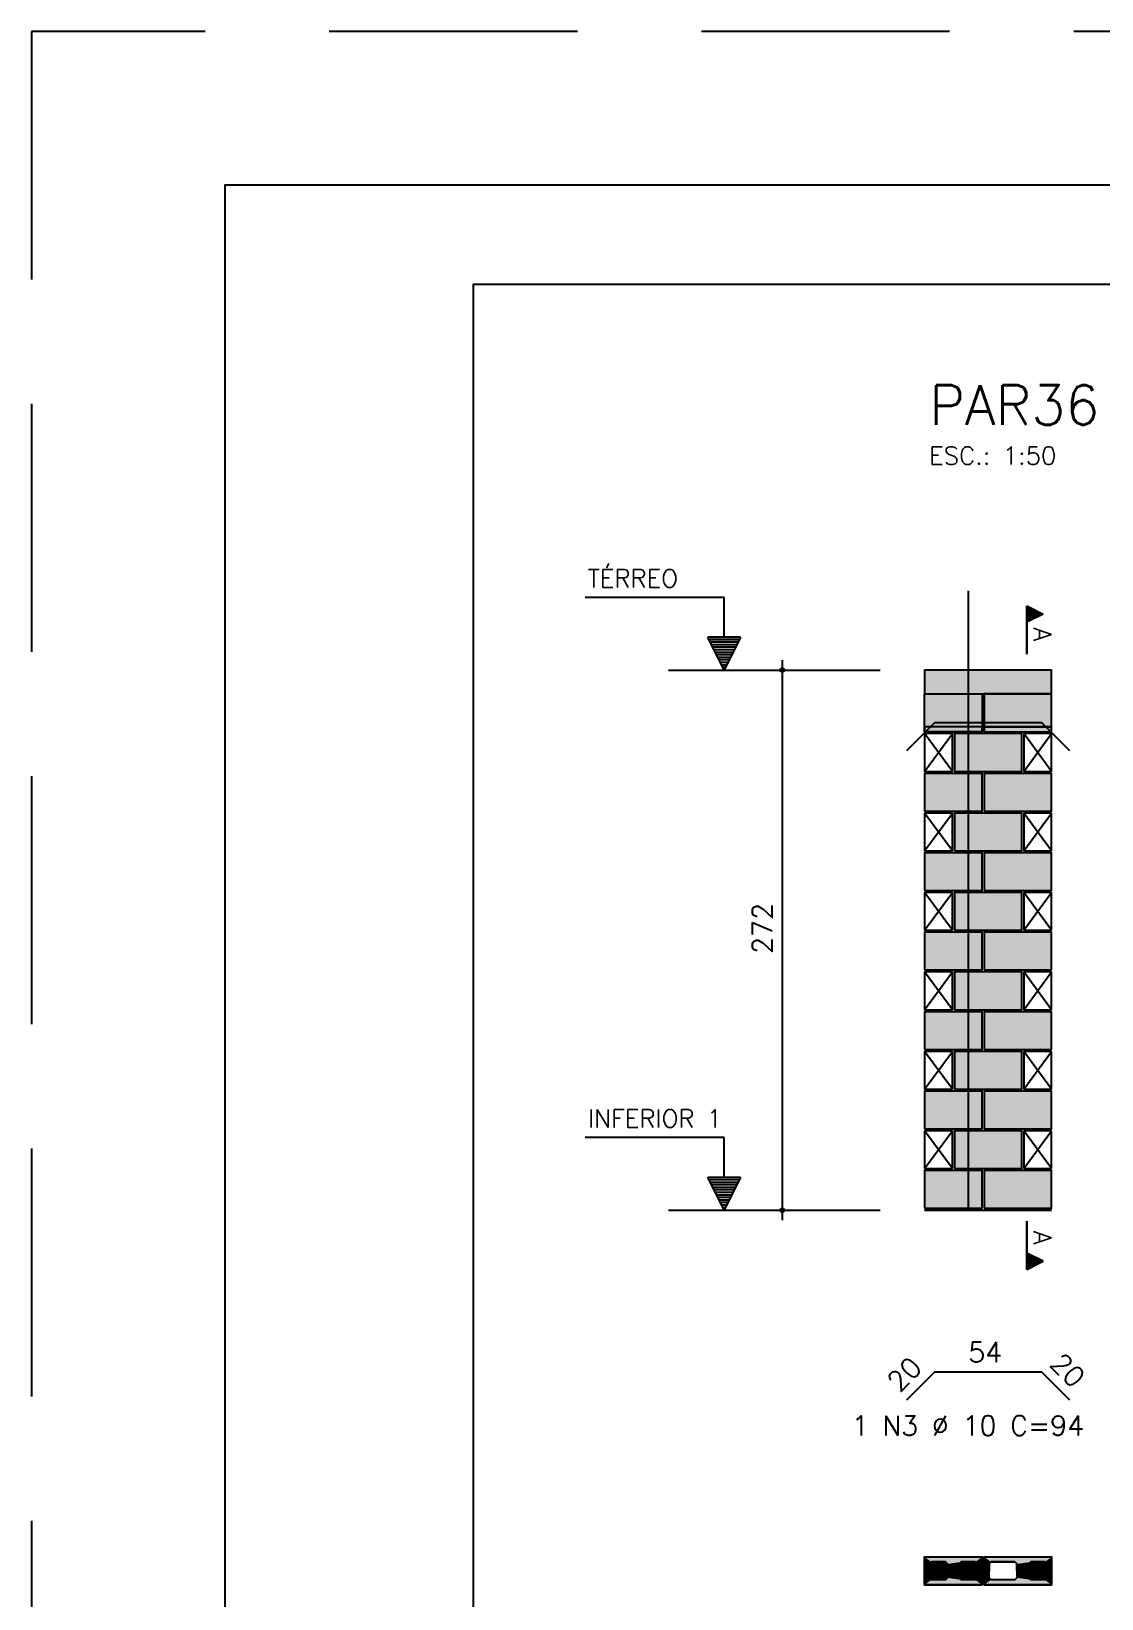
# Model space of a CAD drawing. Extents: x -1.9 to 86, y -1.6 to 60.9.
# Drawn here: x -1.95 to 8.83, y 45.16 to 60.94 of the extents above; entities that cross this region are included whole.
import ezdxf

# ---------------------------------------------------------------- set-up
doc = ezdxf.new("R2010")
doc.units = 0
doc.header["$MEASUREMENT"] = 0
doc.linetypes.add('ESTILO_TQS_0001', pattern=[0.45, 0.3, -0.15])
doc.linetypes.add('HIDDEN', pattern=[0.375, 0.25, -0.125])
doc.layers.get('0').update_dxf_attribs({"linetype": 'CONTINUOUS'})
doc.layers.get('Defpoints').update_dxf_attribs({"linetype": 'CONTINUOUS'})
for name, color, linetype in [('ARQ_FOLHA', 7, 'CONTINUOUS'), ('PENA_01', 1, 'CONTINUOUS'), ('PENA_02', 2, 'CONTINUOUS'), ('PENA_03', 3, 'CONTINUOUS'), ('PENA_05', 5, 'CONTINUOUS'), ('PENA_06', 6, 'CONTINUOUS'), ('PENA_09', 254, 'CONTINUOUS'), ('PENA_11', 252, 'CONTINUOUS'), ('PENA_21', 100, 'CONTINUOUS'), ('PENA_27', 21, 'CONTINUOUS')]:
    doc.layers.add(name, color=color, linetype=linetype)
doc.styles.get("Standard").update_dxf_attribs({"font": 'ROMANS.SHX'})

# ---------------------------------------------------------------- blocks, each defined once
blk = doc.blocks.new('FOLHA A1 - 841 X 594')
at = {"layer": 'ARQ_FOLHA', "color": 1}
for points in [[(-841, 0), (0, 0), (0, 594), (-841, 594)], [(-816, 10), (-10, 10), (-10, 584), (-816, 584)]]:
    blk.add_lwpolyline(points, close=True, dxfattribs=at)
at = {"layer": 'Defpoints', "color": 8, "linetype": 'HIDDEN', "ltscale": 100}
blk.add_lwpolyline([(-860.5, 609.5), (-860.5, -15.5), (19.5, -15.5), (19.5, 609.5)], close=True, dxfattribs=at)
blk = doc.blocks.new('*U24')
blk.add_blockref('FOLHA A1 - 841 X 594', (0, 0))

msp = doc.modelspace()

# ---------------------------------------------------------------- linework, layer by layer
at = {"layer": 'PENA_01', "linetype": 'Continuous'}
for p, q in [((4.46919, 54.508989), (6.600053, 54.508989)), ((7.647545, 53.938989), (8.327545, 53.938989)), ((4.46919, 49.068989), (6.600053, 49.068989))]:
    msp.add_line(p, q, dxfattribs=at)
at = {"layer": 'PENA_01', "linetype": 'ESTILO_TQS_0001'}
for points in [[(7.277545, 45.366706), (7.257545, 45.346706), (7.117545, 45.346706), (7.097545, 45.366706), (7.097545, 45.506706), (7.117545, 45.526706), (7.257545, 45.526706), (7.277545, 45.506706), (7.277545, 45.366706)], [(7.577545, 45.366706), (7.557545, 45.346706), (7.417545, 45.346706), (7.397545, 45.366706), (7.397545, 45.506706), (7.417545, 45.526706), (7.557545, 45.526706), (7.577545, 45.506706), (7.577545, 45.366706)]]:
    msp.add_lwpolyline(points, dxfattribs=at)
at = {"layer": 'PENA_01', "linetype": 'Continuous'}
for points in [[(7.957545, 45.346706), (7.717545, 45.346706), (7.697545, 45.366706), (7.697545, 45.506706), (7.717545, 45.526706), (7.957545, 45.526706), (7.977545, 45.506706), (7.977545, 45.366706), (7.957545, 45.346706)], [(8.257545, 45.346706), (8.117545, 45.346706), (8.097545, 45.366706), (8.097545, 45.506706), (8.117545, 45.526706), (8.257545, 45.526706), (8.277545, 45.506706), (8.277545, 45.366706), (8.257545, 45.346706)]]:
    msp.add_lwpolyline(points, dxfattribs=at)
at = {"layer": 'PENA_02', "linetype": 'ESTILO_TQS_0001'}
msp.add_line((7.627545, 53.938989), (7.047545, 53.938989), dxfattribs=at)
at = {"layer": 'PENA_02', "linetype": 'Continuous'}
for p, q in [((7.327545, 53.868989), (7.047545, 53.868989)), ((7.047545, 53.868989), (7.047545, 53.488989)), ((7.327545, 53.488989), (7.327545, 53.868989)), ((8.327545, 53.868989), (8.047545, 53.868989)), ((8.047545, 53.868989), (8.047545, 53.488989)), ((8.327545, 53.488989), (8.327545, 53.868989)), ((7.047545, 53.488989), (7.327545, 53.488989)), ((8.047545, 53.488989), (8.327545, 53.488989)), ((7.327545, 53.068989), (7.047545, 53.068989)), ((7.047545, 53.068989), (7.047545, 52.688989)), ((7.327545, 52.688989), (7.327545, 53.068989)), ((8.327545, 53.068989), (8.047545, 53.068989)), ((8.047545, 53.068989), (8.047545, 52.688989)), ((8.327545, 52.688989), (8.327545, 53.068989)), ((7.047545, 52.688989), (7.327545, 52.688989)), ((8.047545, 52.688989), (8.327545, 52.688989)), ((7.327545, 52.268989), (7.047545, 52.268989)), ((7.047545, 52.268989), (7.047545, 51.888989)), ((7.327545, 51.888989), (7.327545, 52.268989)), ((8.327545, 52.268989), (8.047545, 52.268989)), ((8.047545, 52.268989), (8.047545, 51.888989)), ((8.327545, 51.888989), (8.327545, 52.268989)), ((7.047545, 51.888989), (7.327545, 51.888989)), ((8.047545, 51.888989), (8.327545, 51.888989)), ((7.327545, 51.468989), (7.047545, 51.468989)), ((7.047545, 51.468989), (7.047545, 51.088989)), ((7.327545, 51.088989), (7.327545, 51.468989)), ((8.327545, 51.468989), (8.047545, 51.468989)), ((8.047545, 51.468989), (8.047545, 51.088989)), ((8.327545, 51.088989), (8.327545, 51.468989)), ((7.047545, 51.088989), (7.327545, 51.088989)), ((8.047545, 51.088989), (8.327545, 51.088989)), ((7.327545, 50.668989), (7.047545, 50.668989)), ((7.047545, 50.668989), (7.047545, 50.288989)), ((7.327545, 50.288989), (7.327545, 50.668989)), ((8.327545, 50.668989), (8.047545, 50.668989)), ((8.047545, 50.668989), (8.047545, 50.288989)), ((8.327545, 50.288989), (8.327545, 50.668989)), ((7.047545, 50.288989), (7.327545, 50.288989)), ((8.047545, 50.288989), (8.327545, 50.288989)), ((7.327545, 49.868989), (7.047545, 49.868989)), ((7.047545, 49.868989), (7.047545, 49.488989)), ((7.327545, 49.488989), (7.327545, 49.868989)), ((8.327545, 49.868989), (8.047545, 49.868989)), ((8.047545, 49.868989), (8.047545, 49.488989)), ((8.327545, 49.488989), (8.327545, 49.868989)), ((7.047545, 49.488989), (7.327545, 49.488989)), ((8.047545, 49.488989), (8.327545, 49.488989)), ((7.047545, 49.068989), (8.327545, 49.068989))]:
    msp.add_line(p, q, dxfattribs=at)
for points in [[(7.047545, 54.268989), (8.327545, 54.268989), (8.327545, 54.508989), (7.047545, 54.508989), (7.047545, 54.268989)], [(7.627545, 53.888989), (7.047545, 53.888989), (7.047545, 54.268989), (7.627545, 54.268989), (7.627545, 53.888989)], [(7.647545, 53.888989), (8.327545, 53.888989), (8.327545, 54.268989), (7.647545, 54.268989), (7.647545, 53.888989)], [(7.347545, 53.488989), (8.027545, 53.488989), (8.027545, 53.868989), (7.347545, 53.868989), (7.347545, 53.488989)], [(7.047545, 53.088989), (7.627545, 53.088989), (7.627545, 53.468989), (7.047545, 53.468989), (7.047545, 53.088989)], [(7.647545, 53.088989), (8.327545, 53.088989), (8.327545, 53.468989), (7.647545, 53.468989), (7.647545, 53.088989)], [(7.347545, 52.688989), (8.027545, 52.688989), (8.027545, 53.068989), (7.347545, 53.068989), (7.347545, 52.688989)], [(7.047545, 52.288989), (7.627545, 52.288989), (7.627545, 52.668989), (7.047545, 52.668989), (7.047545, 52.288989)], [(7.647545, 52.288989), (8.327545, 52.288989), (8.327545, 52.668989), (7.647545, 52.668989), (7.647545, 52.288989)], [(7.347545, 51.888989), (8.027545, 51.888989), (8.027545, 52.268989), (7.347545, 52.268989), (7.347545, 51.888989)], [(7.047545, 51.488989), (7.627545, 51.488989), (7.627545, 51.868989), (7.047545, 51.868989), (7.047545, 51.488989)], [(7.647545, 51.488989), (8.327545, 51.488989), (8.327545, 51.868989), (7.647545, 51.868989), (7.647545, 51.488989)], [(7.347545, 51.088989), (8.027545, 51.088989), (8.027545, 51.468989), (7.347545, 51.468989), (7.347545, 51.088989)], [(7.047545, 50.688989), (7.627545, 50.688989), (7.627545, 51.068989), (7.047545, 51.068989), (7.047545, 50.688989)], [(7.647545, 50.688989), (8.327545, 50.688989), (8.327545, 51.068989), (7.647545, 51.068989), (7.647545, 50.688989)], [(7.347545, 50.288989), (8.027545, 50.288989), (8.027545, 50.668989), (7.347545, 50.668989), (7.347545, 50.288989)], [(7.047545, 49.888989), (7.627545, 49.888989), (7.627545, 50.268989), (7.047545, 50.268989), (7.047545, 49.888989)], [(7.647545, 49.888989), (8.327545, 49.888989), (8.327545, 50.268989), (7.647545, 50.268989), (7.647545, 49.888989)], [(7.347545, 49.488989), (8.027545, 49.488989), (8.027545, 49.868989), (7.347545, 49.868989), (7.347545, 49.488989)], [(7.047545, 49.088989), (7.627545, 49.088989), (7.627545, 49.468989), (7.047545, 49.468989), (7.047545, 49.088989)], [(7.647545, 49.088989), (8.327545, 49.088989), (8.327545, 49.468989), (7.647545, 49.468989), (7.647545, 49.088989)], [(7.627545, 45.296706), (7.047545, 45.296706), (7.047545, 45.576706), (7.627545, 45.576706), (7.627545, 45.296706)], [(8.327545, 45.296706), (7.647545, 45.296706), (7.647545, 45.576706), (8.327545, 45.576706), (8.327545, 45.296706)]]:
    msp.add_lwpolyline(points, dxfattribs=at)
for centre, radius in [((5.615335, 54.508989), 0.02), ((5.615335, 54.508989), 0.01), ((5.615335, 49.068989), 0.02), ((5.615335, 49.068989), 0.01)]:
    msp.add_circle(centre, radius, dxfattribs=at)
at = {"layer": 'PENA_03', "linetype": 'Continuous'}
for p, q in [((5.028188, 55.240854), (3.628188, 55.240854)), ((5.028188, 54.840854), (5.028188, 55.240854)), ((5.029588, 54.840854), (5.029588, 55.242254)), ((8.077602, 54.670304), (8.077602, 55.156686)), ((8.077602, 55.156686), (8.243535, 55.07372)), ((8.078297, 55.155558), (8.241974, 55.07372)), ((8.078298, 55.155558), (8.078298, 54.991881)), ((8.090366, 55.150304), (8.090366, 54.997135)), ((8.10313, 55.143922), (8.10313, 55.003517)), ((8.115894, 55.13754), (8.115894, 55.009899)), ((8.128658, 55.131158), (8.128658, 55.016281)), ((8.141422, 55.124776), (8.141422, 55.022663)), ((8.154186, 55.118394), (8.154186, 55.029045)), ((8.16695, 55.112012), (8.16695, 55.035427)), ((8.179714, 55.10563), (8.179714, 55.041809)), ((8.192478, 55.099248), (8.192478, 55.048191)), ((8.205242, 55.092866), (8.205242, 55.054573)), ((8.243535, 55.07372), (8.078297, 54.991101)), ((8.241974, 55.07372), (8.078298, 54.991881)), ((8.078298, 54.991101), (8.078298, 54.670304)), ((8.218007, 55.086484), (8.218007, 55.060955)), ((8.230771, 55.080102), (8.230771, 55.067338)), ((5.028888, 54.508989), (4.862955, 54.840854)), ((4.862955, 54.840854), (5.028188, 54.840854)), ((5.028888, 54.512111), (4.865211, 54.839463)), ((5.192564, 54.839463), (4.865211, 54.839463)), ((5.182057, 54.815326), (4.875719, 54.815326)), ((5.169293, 54.789798), (4.888483, 54.789798)), ((5.194821, 54.840854), (5.028888, 54.508989)), ((5.192564, 54.839464), (5.028888, 54.51211)), ((5.029588, 54.840854), (5.194821, 54.840854)), ((5.156529, 54.76427), (4.901247, 54.76427)), ((5.143764, 54.738742), (4.914011, 54.738742)), ((5.131, 54.713214), (4.926775, 54.713214)), ((5.118236, 54.687686), (4.939539, 54.687686)), ((5.105472, 54.662158), (4.952303, 54.662158)), ((5.092708, 54.63663), (4.965067, 54.63663)), ((5.079944, 54.611102), (4.977831, 54.611102)), ((5.06718, 54.585574), (4.990595, 54.585574)), ((5.054416, 54.560045), (5.003359, 54.560045)), ((5.041652, 54.534517), (5.016124, 54.534517)), ((5.615335, 48.968456), (5.615335, 54.608989)), ((7.047545, 53.488989), (7.327545, 53.868989)), ((7.327545, 53.488989), (7.047545, 53.868989)), ((8.047545, 53.488989), (8.327545, 53.868989)), ((8.327545, 53.488989), (8.047545, 53.868989)), ((7.047545, 52.688989), (7.327545, 53.068989)), ((7.327545, 52.688989), (7.047545, 53.068989)), ((8.047545, 52.688989), (8.327545, 53.068989)), ((8.327545, 52.688989), (8.047545, 53.068989)), ((7.047545, 51.888989), (7.327545, 52.268989)), ((7.327545, 51.888989), (7.047545, 52.268989)), ((8.047545, 51.888989), (8.327545, 52.268989)), ((8.327545, 51.888989), (8.047545, 52.268989)), ((7.047545, 51.088989), (7.327545, 51.468989)), ((7.327545, 51.088989), (7.047545, 51.468989)), ((8.047545, 51.088989), (8.327545, 51.468989)), ((8.327545, 51.088989), (8.047545, 51.468989)), ((7.047545, 50.288989), (7.327545, 50.668989)), ((7.327545, 50.288989), (7.047545, 50.668989)), ((8.047545, 50.288989), (8.327545, 50.668989)), ((8.327545, 50.288989), (8.047545, 50.668989)), ((5.028188, 49.800854), (3.628188, 49.800854)), ((5.028188, 49.400854), (5.028188, 49.800854)), ((5.029588, 49.400854), (5.029588, 49.802254)), ((7.047545, 49.488989), (7.327545, 49.868989)), ((7.327545, 49.488989), (7.047545, 49.868989)), ((8.047545, 49.488989), (8.327545, 49.868989)), ((8.327545, 49.488989), (8.047545, 49.868989)), ((5.028888, 49.068989), (4.862955, 49.400854)), ((4.862955, 49.400854), (5.028188, 49.400854)), ((5.028888, 49.072111), (4.865211, 49.399463)), ((5.192564, 49.399463), (4.865211, 49.399463)), ((5.182057, 49.375326), (4.875719, 49.375326)), ((5.169293, 49.349798), (4.888483, 49.349798)), ((5.156529, 49.32427), (4.901247, 49.32427)), ((5.143764, 49.298742), (4.914011, 49.298742)), ((5.131, 49.273214), (4.926775, 49.273214)), ((5.194821, 49.400854), (5.028888, 49.068989)), ((5.192564, 49.399464), (5.028888, 49.07211)), ((5.029588, 49.400854), (5.194821, 49.400854)), ((5.118236, 49.247686), (4.939539, 49.247686)), ((5.105472, 49.222158), (4.952303, 49.222158)), ((5.092708, 49.19663), (4.965067, 49.19663)), ((5.079944, 49.171102), (4.977831, 49.171102)), ((5.06718, 49.145574), (4.990595, 49.145574)), ((5.054416, 49.120045), (5.003359, 49.120045)), ((5.041652, 49.094517), (5.016124, 49.094517)), ((8.077602, 48.958131), (8.077602, 48.471749)), ((8.078298, 48.637334), (8.078298, 48.958131)), ((8.243535, 48.554715), (8.078297, 48.637334)), ((8.078298, 48.472877), (8.078298, 48.636554)), ((8.241974, 48.554715), (8.078298, 48.636554)), ((8.090366, 48.478131), (8.090366, 48.6313)), ((8.10313, 48.484513), (8.10313, 48.624918)), ((8.077602, 48.471749), (8.243535, 48.554715)), ((8.078297, 48.472877), (8.241974, 48.554715)), ((8.115894, 48.490895), (8.115894, 48.618536)), ((8.128658, 48.497277), (8.128658, 48.612154)), ((8.141422, 48.503659), (8.141422, 48.605772)), ((8.154186, 48.510041), (8.154186, 48.59939)), ((8.16695, 48.516423), (8.16695, 48.593008)), ((8.179714, 48.522805), (8.179714, 48.586626)), ((8.192478, 48.529187), (8.192478, 48.580244)), ((8.205242, 48.535569), (8.205242, 48.573862)), ((8.218007, 48.541951), (8.218007, 48.56748)), ((8.230771, 48.548333), (8.230771, 48.561097))]:
    msp.add_line(p, q, dxfattribs=at)
for points in [[(7.097545, 45.506706), (7.117545, 45.526706), (7.257545, 45.526706), (7.277545, 45.506706), (7.277545, 45.366706), (7.257545, 45.346706), (7.117545, 45.346706), (7.097545, 45.366706), (7.097545, 45.506706)], [(7.397545, 45.506706), (7.417545, 45.526706), (7.557545, 45.526706), (7.577545, 45.506706), (7.577545, 45.366706), (7.557545, 45.346706), (7.417545, 45.346706), (7.397545, 45.366706), (7.397545, 45.506706)], [(8.097545, 45.506706), (8.117545, 45.526706), (8.257545, 45.526706), (8.277545, 45.506706), (8.277545, 45.366706), (8.257545, 45.346706), (8.117545, 45.346706), (8.097545, 45.366706), (8.097545, 45.506706)]]:
    msp.add_lwpolyline(points, dxfattribs=at)
for centre in [(7.187545, 45.436706), (7.487545, 45.436706), (8.187545, 45.436706)]:
    msp.add_circle(centre, 0.04, dxfattribs=at)
for points in [[(7.227545, 45.436706), (7.167545, 45.471347), (7.149958, 45.450387)], [(7.227545, 45.436706), (7.194491, 45.476098), (7.167545, 45.471347)], [(7.227545, 45.436706), (7.218187, 45.462417), (7.194491, 45.476098)], [(7.527545, 45.436706), (7.467545, 45.471347), (7.449958, 45.450387)], [(7.527545, 45.436706), (7.494491, 45.476098), (7.467545, 45.471347)], [(7.527545, 45.436706), (7.518187, 45.462417), (7.494491, 45.476098)], [(8.227545, 45.436706), (8.167545, 45.471347), (8.149958, 45.450387)], [(8.227545, 45.436706), (8.194491, 45.476098), (8.167545, 45.471347)], [(8.227545, 45.436706), (8.218187, 45.462417), (8.194491, 45.476098)], [(7.227545, 45.436706), (7.149958, 45.450387), (7.149958, 45.423025)], [(7.227545, 45.436706), (7.149958, 45.423025), (7.167545, 45.402065)], [(7.227545, 45.436706), (7.167545, 45.402065), (7.194491, 45.397314)], [(7.227545, 45.436706), (7.194491, 45.397314), (7.218187, 45.410994)], [(7.227545, 45.436706), (7.218187, 45.410994), (7.227545, 45.436706)], [(7.527545, 45.436706), (7.449958, 45.450387), (7.449958, 45.423025)], [(7.527545, 45.436706), (7.449958, 45.423025), (7.467545, 45.402065)], [(7.527545, 45.436706), (7.467545, 45.402065), (7.494491, 45.397314)], [(7.527545, 45.436706), (7.494491, 45.397314), (7.518187, 45.410994)], [(7.527545, 45.436706), (7.518187, 45.410994), (7.527545, 45.436706)], [(8.227545, 45.436706), (8.149958, 45.450387), (8.149958, 45.423025)], [(8.227545, 45.436706), (8.149958, 45.423025), (8.167545, 45.402065)], [(8.227545, 45.436706), (8.167545, 45.402065), (8.194491, 45.397314)], [(8.227545, 45.436706), (8.194491, 45.397314), (8.218187, 45.410994)], [(8.227545, 45.436706), (8.218187, 45.410994), (8.227545, 45.436706)]]:
    msp.add_solid(points, dxfattribs=at)
at = {"layer": 'PENA_05', "linetype": 'Continuous'}
for p, q in [((7.147545, 53.978989), (6.864703, 53.696146)), ((8.227545, 53.978989), (7.147545, 53.978989)), ((8.510388, 53.696146), (8.227545, 53.978989)), ((7.147545, 47.438701), (6.864703, 47.155858)), ((8.227545, 47.438701), (7.147545, 47.438701)), ((8.510388, 47.155858), (8.227545, 47.438701))]:
    msp.add_line(p, q, dxfattribs=at)
msp.add_lwpolyline([(7.487545, 55.308989), (7.487545, 49.068989)], dxfattribs=at)
at = {"layer": 'PENA_09', "linetype": 'Continuous'}
for points in [[(7.047545, 54.268989), (7.627545, 54.268989), (7.627545, 53.938989), (7.047545, 53.938989), (7.047545, 54.268989)], [(7.647545, 53.938989), (8.327545, 53.938989), (8.327545, 54.268989), (7.647545, 54.268989), (7.647545, 53.938989)]]:
    msp.add_lwpolyline(points, dxfattribs=at)
for points in [[(7.047545, 54.268989), (7.627545, 54.268989), (7.627545, 53.938989)], [(7.047545, 54.268989), (7.627545, 53.938989), (7.047545, 53.938989)], [(7.047545, 54.268989), (7.047545, 53.938989), (7.047545, 54.268989)], [(7.647545, 53.938989), (8.327545, 53.938989), (8.327545, 54.268989)], [(7.647545, 53.938989), (8.327545, 54.268989), (7.647545, 54.268989)], [(7.647545, 53.938989), (7.647545, 54.268989), (7.647545, 53.938989)]]:
    msp.add_solid(points, dxfattribs=at)
at = {"layer": 'PENA_11', "linetype": 'Continuous'}
for points in [[(7.047545, 54.268989), (8.327545, 54.268989), (8.327545, 54.508989)], [(7.047545, 54.268989), (8.327545, 54.508989), (7.047545, 54.508989)], [(7.047545, 54.268989), (7.047545, 54.508989), (7.047545, 54.268989)], [(7.097545, 45.506706), (7.117545, 45.526706), (7.257545, 45.526706)], [(7.097545, 45.506706), (7.257545, 45.526706), (7.277545, 45.506706)], [(7.097545, 45.506706), (7.277545, 45.506706), (7.277545, 45.366706)], [(7.097545, 45.506706), (7.277545, 45.366706), (7.257545, 45.346706)], [(7.097545, 45.506706), (7.257545, 45.346706), (7.117545, 45.346706)], [(7.097545, 45.506706), (7.117545, 45.346706), (7.097545, 45.366706)], [(7.097545, 45.506706), (7.097545, 45.366706), (7.097545, 45.506706)], [(7.397545, 45.506706), (7.417545, 45.526706), (7.557545, 45.526706)], [(7.397545, 45.506706), (7.557545, 45.526706), (7.577545, 45.506706)], [(7.397545, 45.506706), (7.577545, 45.506706), (7.577545, 45.366706)], [(7.397545, 45.506706), (7.577545, 45.366706), (7.557545, 45.346706)], [(7.397545, 45.506706), (7.557545, 45.346706), (7.417545, 45.346706)], [(7.397545, 45.506706), (7.417545, 45.346706), (7.397545, 45.366706)], [(7.397545, 45.506706), (7.397545, 45.366706), (7.397545, 45.506706)], [(8.097545, 45.506706), (8.117545, 45.526706), (8.257545, 45.526706)], [(8.097545, 45.506706), (8.257545, 45.526706), (8.277545, 45.506706)], [(8.097545, 45.506706), (8.277545, 45.506706), (8.277545, 45.366706)], [(8.097545, 45.506706), (8.277545, 45.366706), (8.257545, 45.346706)], [(8.097545, 45.506706), (8.257545, 45.346706), (8.117545, 45.346706)], [(8.097545, 45.506706), (8.117545, 45.346706), (8.097545, 45.366706)], [(8.097545, 45.506706), (8.097545, 45.366706), (8.097545, 45.506706)]]:
    msp.add_solid(points, dxfattribs=at)
at = {"layer": 'PENA_21', "linetype": 'Continuous'}
for points in [[(7.347545, 53.488989), (8.027545, 53.488989), (8.027545, 53.868989), (7.347545, 53.868989), (7.347545, 53.488989)], [(7.647545, 53.888989), (8.327545, 53.888989), (8.327545, 53.938989), (7.647545, 53.938989), (7.647545, 53.888989)], [(7.647545, 53.088989), (8.327545, 53.088989), (8.327545, 53.468989), (7.647545, 53.468989), (7.647545, 53.088989)], [(7.347545, 52.688989), (8.027545, 52.688989), (8.027545, 53.068989), (7.347545, 53.068989), (7.347545, 52.688989)], [(7.647545, 52.288989), (8.327545, 52.288989), (8.327545, 52.668989), (7.647545, 52.668989), (7.647545, 52.288989)], [(7.347545, 51.888989), (8.027545, 51.888989), (8.027545, 52.268989), (7.347545, 52.268989), (7.347545, 51.888989)], [(7.647545, 51.488989), (8.327545, 51.488989), (8.327545, 51.868989), (7.647545, 51.868989), (7.647545, 51.488989)], [(7.347545, 51.088989), (8.027545, 51.088989), (8.027545, 51.468989), (7.347545, 51.468989), (7.347545, 51.088989)], [(7.647545, 50.688989), (8.327545, 50.688989), (8.327545, 51.068989), (7.647545, 51.068989), (7.647545, 50.688989)], [(7.347545, 50.288989), (8.027545, 50.288989), (8.027545, 50.668989), (7.347545, 50.668989), (7.347545, 50.288989)], [(7.647545, 49.888989), (8.327545, 49.888989), (8.327545, 50.268989), (7.647545, 50.268989), (7.647545, 49.888989)], [(7.347545, 49.488989), (8.027545, 49.488989), (8.027545, 49.868989), (7.347545, 49.868989), (7.347545, 49.488989)], [(7.647545, 49.088989), (8.327545, 49.088989), (8.327545, 49.468989), (7.647545, 49.468989), (7.647545, 49.088989)], [(8.327545, 45.436706), (8.277545, 45.436706), (8.277545, 45.506706), (8.257545, 45.526706), (8.117545, 45.526706), (8.097545, 45.506706), (8.097545, 45.436706), (7.977545, 45.436706), (7.977545, 45.506706), (7.957545, 45.526706), (7.717545, 45.526706), (7.697545, 45.506706), (7.697545, 45.436706), (7.647545, 45.436706), (7.647545, 45.576706), (8.327545, 45.576706), (8.327545, 45.436706)], [(8.327545, 45.436706), (8.277545, 45.436706), (8.277545, 45.366706), (8.257545, 45.346706), (8.117545, 45.346706), (8.097545, 45.366706), (8.097545, 45.436706), (7.977545, 45.436706), (7.977545, 45.366706), (7.957545, 45.346706), (7.717545, 45.346706), (7.697545, 45.366706), (7.697545, 45.436706), (7.647545, 45.436706), (7.647545, 45.296706), (8.327545, 45.296706), (8.327545, 45.436706)]]:
    msp.add_lwpolyline(points, dxfattribs=at)
for points in [[(7.347545, 53.488989), (8.027545, 53.488989), (8.027545, 53.868989)], [(7.347545, 53.488989), (8.027545, 53.868989), (7.347545, 53.868989)], [(7.347545, 53.488989), (7.347545, 53.868989), (7.347545, 53.488989)], [(7.647545, 53.888989), (8.327545, 53.888989), (8.327545, 53.938989)], [(7.647545, 53.888989), (8.327545, 53.938989), (7.647545, 53.938989)], [(7.647545, 53.888989), (7.647545, 53.938989), (7.647545, 53.888989)], [(7.647545, 53.088989), (8.327545, 53.088989), (8.327545, 53.468989)], [(7.647545, 53.088989), (8.327545, 53.468989), (7.647545, 53.468989)], [(7.647545, 53.088989), (7.647545, 53.468989), (7.647545, 53.088989)], [(7.347545, 52.688989), (8.027545, 52.688989), (8.027545, 53.068989)], [(7.347545, 52.688989), (8.027545, 53.068989), (7.347545, 53.068989)], [(7.347545, 52.688989), (7.347545, 53.068989), (7.347545, 52.688989)], [(7.647545, 52.288989), (8.327545, 52.288989), (8.327545, 52.668989)], [(7.647545, 52.288989), (8.327545, 52.668989), (7.647545, 52.668989)], [(7.647545, 52.288989), (7.647545, 52.668989), (7.647545, 52.288989)], [(7.347545, 51.888989), (8.027545, 51.888989), (8.027545, 52.268989)], [(7.347545, 51.888989), (8.027545, 52.268989), (7.347545, 52.268989)], [(7.347545, 51.888989), (7.347545, 52.268989), (7.347545, 51.888989)], [(7.647545, 51.488989), (8.327545, 51.488989), (8.327545, 51.868989)], [(7.647545, 51.488989), (8.327545, 51.868989), (7.647545, 51.868989)], [(7.647545, 51.488989), (7.647545, 51.868989), (7.647545, 51.488989)], [(7.347545, 51.088989), (8.027545, 51.088989), (8.027545, 51.468989)], [(7.347545, 51.088989), (8.027545, 51.468989), (7.347545, 51.468989)], [(7.347545, 51.088989), (7.347545, 51.468989), (7.347545, 51.088989)], [(7.647545, 50.688989), (8.327545, 50.688989), (8.327545, 51.068989)], [(7.647545, 50.688989), (8.327545, 51.068989), (7.647545, 51.068989)], [(7.647545, 50.688989), (7.647545, 51.068989), (7.647545, 50.688989)], [(7.347545, 50.288989), (8.027545, 50.288989), (8.027545, 50.668989)], [(7.347545, 50.288989), (8.027545, 50.668989), (7.347545, 50.668989)], [(7.347545, 50.288989), (7.347545, 50.668989), (7.347545, 50.288989)], [(7.647545, 49.888989), (8.327545, 49.888989), (8.327545, 50.268989)], [(7.647545, 49.888989), (8.327545, 50.268989), (7.647545, 50.268989)], [(7.647545, 49.888989), (7.647545, 50.268989), (7.647545, 49.888989)], [(7.347545, 49.488989), (8.027545, 49.488989), (8.027545, 49.868989)], [(7.347545, 49.488989), (8.027545, 49.868989), (7.347545, 49.868989)], [(7.347545, 49.488989), (7.347545, 49.868989), (7.347545, 49.488989)], [(7.647545, 49.088989), (8.327545, 49.088989), (8.327545, 49.468989)], [(7.647545, 49.088989), (8.327545, 49.468989), (7.647545, 49.468989)], [(7.647545, 49.088989), (7.647545, 49.468989), (7.647545, 49.088989)], [(8.327545, 45.576706), (7.717545, 45.526706), (7.647545, 45.576706)], [(7.717545, 45.526706), (7.697545, 45.506706), (7.647545, 45.576706)], [(7.647545, 45.576706), (7.697545, 45.506706), (7.647545, 45.436706)], [(7.697545, 45.506706), (7.697545, 45.436706), (7.647545, 45.436706)], [(7.957545, 45.526706), (7.717545, 45.526706), (8.327545, 45.576706)], [(7.977545, 45.506706), (7.957545, 45.526706), (8.327545, 45.576706)], [(8.327545, 45.576706), (8.117545, 45.526706), (7.977545, 45.506706)], [(7.977545, 45.436706), (7.977545, 45.506706), (8.117545, 45.526706)], [(7.977545, 45.436706), (8.117545, 45.526706), (8.097545, 45.506706)], [(7.977545, 45.436706), (8.097545, 45.506706), (8.097545, 45.436706)], [(8.327545, 45.576706), (8.257545, 45.526706), (8.117545, 45.526706)], [(8.327545, 45.576706), (8.277545, 45.506706), (8.257545, 45.526706)], [(8.327545, 45.576706), (8.327545, 45.436706), (8.277545, 45.436706)], [(8.327545, 45.576706), (8.277545, 45.436706), (8.277545, 45.506706)], [(7.647545, 45.296706), (7.697545, 45.366706), (7.647545, 45.436706)], [(7.697545, 45.366706), (7.697545, 45.436706), (7.647545, 45.436706)], [(7.717545, 45.346706), (7.697545, 45.366706), (7.647545, 45.296706)], [(8.327545, 45.296706), (7.717545, 45.346706), (7.647545, 45.296706)], [(7.957545, 45.346706), (7.717545, 45.346706), (8.327545, 45.296706)], [(7.977545, 45.366706), (7.957545, 45.346706), (8.327545, 45.296706)], [(7.977545, 45.436706), (7.977545, 45.366706), (8.117545, 45.346706)], [(7.977545, 45.436706), (8.117545, 45.346706), (8.097545, 45.366706)], [(7.977545, 45.436706), (8.097545, 45.366706), (8.097545, 45.436706)], [(8.327545, 45.296706), (8.117545, 45.346706), (7.977545, 45.366706)], [(8.327545, 45.296706), (8.257545, 45.346706), (8.117545, 45.346706)], [(8.327545, 45.296706), (8.277545, 45.366706), (8.257545, 45.346706)], [(8.327545, 45.296706), (8.327545, 45.436706), (8.277545, 45.436706)], [(8.327545, 45.296706), (8.277545, 45.436706), (8.277545, 45.366706)]]:
    msp.add_solid(points, dxfattribs=at)
at = {"layer": 'PENA_27', "linetype": 'Continuous'}
for points in [[(7.047545, 53.888989), (7.627545, 53.888989), (7.627545, 53.938989), (7.047545, 53.938989), (7.047545, 53.888989)], [(7.047545, 53.088989), (7.627545, 53.088989), (7.627545, 53.468989), (7.047545, 53.468989), (7.047545, 53.088989)], [(7.047545, 52.288989), (7.627545, 52.288989), (7.627545, 52.668989), (7.047545, 52.668989), (7.047545, 52.288989)], [(7.047545, 51.488989), (7.627545, 51.488989), (7.627545, 51.868989), (7.047545, 51.868989), (7.047545, 51.488989)], [(7.047545, 50.688989), (7.627545, 50.688989), (7.627545, 51.068989), (7.047545, 51.068989), (7.047545, 50.688989)], [(7.047545, 49.888989), (7.627545, 49.888989), (7.627545, 50.268989), (7.047545, 50.268989), (7.047545, 49.888989)], [(7.047545, 49.088989), (7.627545, 49.088989), (7.627545, 49.468989), (7.047545, 49.468989), (7.047545, 49.088989)], [(7.047545, 45.576706), (7.627545, 45.576706), (7.627545, 45.436706), (7.577545, 45.436706), (7.577545, 45.506706), (7.557545, 45.526706), (7.417545, 45.526706), (7.397545, 45.506706), (7.397545, 45.436706), (7.277545, 45.436706), (7.277545, 45.506706), (7.257545, 45.526706), (7.117545, 45.526706), (7.097545, 45.506706), (7.097545, 45.436706), (7.047545, 45.436706), (7.047545, 45.576706)], [(7.047545, 45.296706), (7.627545, 45.296706), (7.627545, 45.436706), (7.577545, 45.436706), (7.577545, 45.366706), (7.557545, 45.346706), (7.417545, 45.346706), (7.397545, 45.366706), (7.397545, 45.436706), (7.277545, 45.436706), (7.277545, 45.366706), (7.257545, 45.346706), (7.117545, 45.346706), (7.097545, 45.366706), (7.097545, 45.436706), (7.047545, 45.436706), (7.047545, 45.296706)]]:
    msp.add_lwpolyline(points, dxfattribs=at)
for points in [[(7.047545, 53.888989), (7.627545, 53.888989), (7.627545, 53.938989)], [(7.047545, 53.888989), (7.627545, 53.938989), (7.047545, 53.938989)], [(7.047545, 53.888989), (7.047545, 53.938989), (7.047545, 53.888989)], [(7.047545, 53.088989), (7.627545, 53.088989), (7.627545, 53.468989)], [(7.047545, 53.088989), (7.627545, 53.468989), (7.047545, 53.468989)], [(7.047545, 53.088989), (7.047545, 53.468989), (7.047545, 53.088989)], [(7.047545, 52.288989), (7.627545, 52.288989), (7.627545, 52.668989)], [(7.047545, 52.288989), (7.627545, 52.668989), (7.047545, 52.668989)], [(7.047545, 52.288989), (7.047545, 52.668989), (7.047545, 52.288989)], [(7.047545, 51.488989), (7.627545, 51.488989), (7.627545, 51.868989)], [(7.047545, 51.488989), (7.627545, 51.868989), (7.047545, 51.868989)], [(7.047545, 51.488989), (7.047545, 51.868989), (7.047545, 51.488989)], [(7.047545, 50.688989), (7.627545, 50.688989), (7.627545, 51.068989)], [(7.047545, 50.688989), (7.627545, 51.068989), (7.047545, 51.068989)], [(7.047545, 50.688989), (7.047545, 51.068989), (7.047545, 50.688989)], [(7.047545, 49.888989), (7.627545, 49.888989), (7.627545, 50.268989)], [(7.047545, 49.888989), (7.627545, 50.268989), (7.047545, 50.268989)], [(7.047545, 49.888989), (7.047545, 50.268989), (7.047545, 49.888989)], [(7.047545, 49.088989), (7.627545, 49.088989), (7.627545, 49.468989)], [(7.047545, 49.088989), (7.627545, 49.468989), (7.047545, 49.468989)], [(7.047545, 49.088989), (7.047545, 49.468989), (7.047545, 49.088989)], [(7.097545, 45.506706), (7.047545, 45.576706), (7.117545, 45.526706)], [(7.047545, 45.576706), (7.627545, 45.576706), (7.117545, 45.526706)], [(7.047545, 45.436706), (7.047545, 45.576706), (7.097545, 45.436706)], [(7.047545, 45.576706), (7.097545, 45.506706), (7.097545, 45.436706)], [(7.627545, 45.576706), (7.257545, 45.526706), (7.117545, 45.526706)], [(7.257545, 45.526706), (7.627545, 45.576706), (7.277545, 45.506706)], [(7.627545, 45.576706), (7.417545, 45.526706), (7.277545, 45.506706)], [(7.277545, 45.506706), (7.417545, 45.526706), (7.277545, 45.436706)], [(7.417545, 45.526706), (7.397545, 45.506706), (7.277545, 45.436706)], [(7.277545, 45.436706), (7.397545, 45.506706), (7.397545, 45.436706)], [(7.557545, 45.526706), (7.417545, 45.526706), (7.627545, 45.576706)], [(7.577545, 45.506706), (7.557545, 45.526706), (7.627545, 45.576706)], [(7.627545, 45.436706), (7.577545, 45.436706), (7.627545, 45.576706)], [(7.577545, 45.436706), (7.577545, 45.506706), (7.627545, 45.576706)], [(7.047545, 45.436706), (7.047545, 45.296706), (7.097545, 45.436706)], [(7.047545, 45.296706), (7.097545, 45.366706), (7.097545, 45.436706)], [(7.097545, 45.366706), (7.047545, 45.296706), (7.117545, 45.346706)], [(7.047545, 45.296706), (7.627545, 45.296706), (7.117545, 45.346706)], [(7.627545, 45.296706), (7.257545, 45.346706), (7.117545, 45.346706)], [(7.257545, 45.346706), (7.627545, 45.296706), (7.277545, 45.366706)], [(7.277545, 45.366706), (7.417545, 45.346706), (7.277545, 45.436706)], [(7.417545, 45.346706), (7.397545, 45.366706), (7.277545, 45.436706)], [(7.277545, 45.436706), (7.397545, 45.366706), (7.397545, 45.436706)], [(7.627545, 45.296706), (7.417545, 45.346706), (7.277545, 45.366706)], [(7.557545, 45.346706), (7.417545, 45.346706), (7.627545, 45.296706)], [(7.577545, 45.366706), (7.557545, 45.346706), (7.627545, 45.296706)], [(7.627545, 45.436706), (7.577545, 45.436706), (7.627545, 45.296706)], [(7.577545, 45.436706), (7.577545, 45.366706), (7.627545, 45.296706)]]:
    msp.add_solid(points, dxfattribs=at)

# ---------------------------------------------------------------- block references
at = {"xscale": 0.09999999999999938, "yscale": 0.09999999999999938, "zscale": 0.09999999999999938}
msp.add_blockref('*U24', (84.1, -0.0075), dxfattribs=at)

# ---------------------------------------------------------------- texts
at = {"layer": 'PENA_03', "linetype": 'Continuous'}
for s, height, p in [('ESC.: 1:50', 0.18, (7.094385, 56.578996)), ('TÉRREO', 0.18, (3.653895, 55.342728)), ('INFERIOR 1', 0.18, (3.65846, 49.902728)), ('54', 0.2, (7.487545, 47.538701)), ('1 N3 %%c 10 C=94', 0.2, (6.31503, 46.799649))]:
    msp.add_text(s, height=height, dxfattribs=at).set_placement(p)
for s, height, rotation, p in [('A', 0.18, 270, (8.144631, 54.938287)), ('272', 0.2, 90, (5.513031, 51.650386)), ('A', 0.18, 270, (8.144631, 48.861577)), ('20', 0.2, 45, (6.793992, 47.226569)), ('20', 0.2, 315, (8.298256, 47.509411))]:
    msp.add_text(s, height=height, rotation=rotation, dxfattribs=at).set_placement(p)
at = {"layer": 'PENA_06', "linetype": 'Continuous'}
msp.add_text('PAR36', height=0.4, dxfattribs=at).set_placement((7.094385, 56.978996))

doc.saveas('drawing.dxf')
